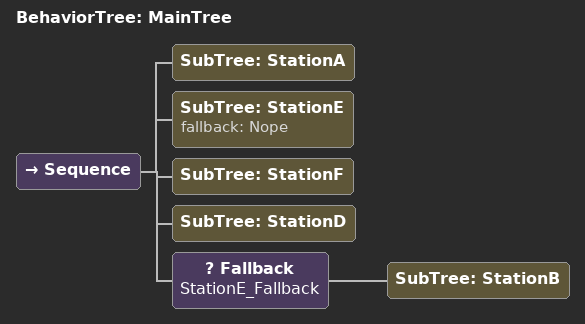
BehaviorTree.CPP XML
<root main_tree_to_execute = "MainTree" >
    <BehaviorTree ID="MainTree">
        <Sequence>
            <!-- StationA, StationE, StationF, StationD in sequence -->
            <SubTree ID="StationA" />
            <SubTree ID="StationE" fallback="Nope" />
            <SubTree ID="StationF" />
            <SubTree ID="StationD" />

            <!-- If StationE is not reachable, move to StationB. If StationF is not reachable, move to StationC -->
            <Fallback name="StationE_Fallback">
                <SubTree ID="StationB" />
            </Fallback>
        </Sequence>
    </BehaviorTree>
 </root>
